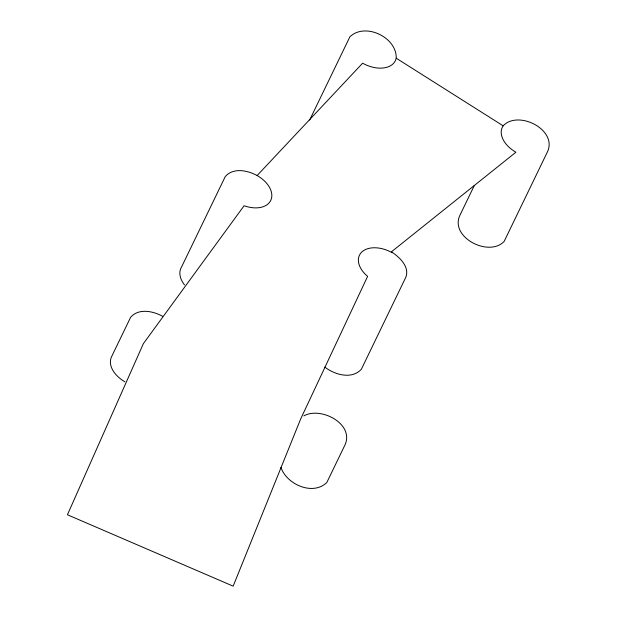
<?xml version="1.0" encoding="UTF-8"?>
<svg xmlns="http://www.w3.org/2000/svg" width="617" height="617" viewBox="0 0 617 617"><rect width="100%" height="100%" fill="white"/><g stroke="black" fill="none" stroke-linecap="round" stroke-linejoin="round"><path stroke-width="0.93" d="M324.804 367.092C334.684 374.735 351.698 379.771 361.338 369.282L404.937 279.092C411.177 268.017 399.939 257.42 391.448 251.813L515.912 152.206A25.737 16.574 25.8 0 1 503.163 125.837L396.207 58.191C396.986 37.352 365.094 22.073 349.885 36.819L309.641 120.068M474.242 185.671L459.565 216.019C450.402 237.869 489.327 257.358 504.174 241.37L547.773 151.188C556.943 129.339 518.018 109.849 503.163 125.837M184.537 284.938C180.511 279.941 177.889 272.614 181.668 266.737L225.267 176.555C233.295 167.315 247.625 170.361 257.127 175.536L362.634 63.189A25.737 16.574 25.8 0 0 396.207 58.191M303.896 415.866C320.524 406.433 353.842 423.416 345.273 444.333L326.802 482.533C312.75 496.099 286.512 484.314 280.928 467.347M162.51 316.22C153.008 311.053 138.678 308.006 130.65 317.246L112.178 355.446C106.271 365.858 116.189 376.902 124.927 381.815M257.127 175.536A25.737 16.574 25.8 0 1 270.932 200.008A25.737 16.574 25.8 0 1 244.108 205.731L143.391 343.607L67.438 514.763L233.157 586.15L300.664 418.982L367.624 276.362A25.737 16.574 25.8 0 1 361.763 252.068A25.737 16.574 25.8 0 1 392.188 252.723"/></g></svg>
